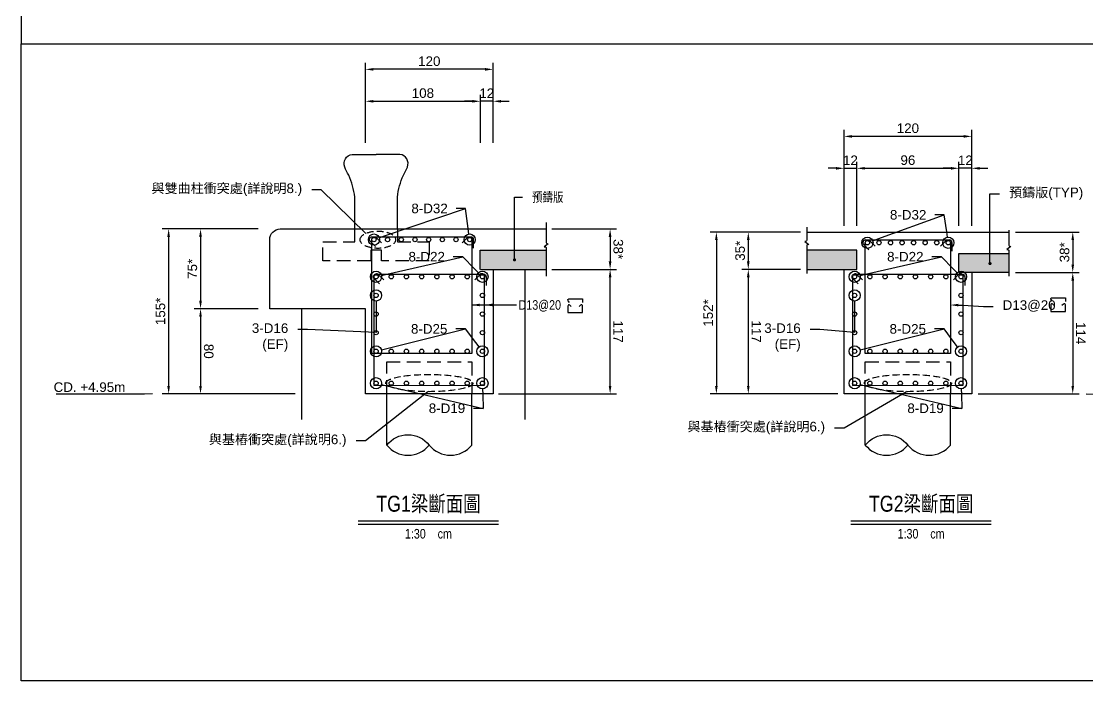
# Model space of a CAD drawing. Header units: millimetres. Extents: x 4668 to 40173, y -3560 to 14620.
# Drawn here: x 15978 to 16980, y -3560 to -2940 of the extents above; entities that cross this region are included whole.
import ezdxf
from ezdxf import colors
from ezdxf.entities.mleader import LeaderData, LeaderLine
from ezdxf.enums import TextEntityAlignment as Align
from ezdxf.math import Vec2, Vec3

# ---------------------------------------------------------------- set-up
doc = ezdxf.new("R2010")
doc.units = ezdxf.units.MM
doc.linetypes.add('DASHED', pattern=[19.05, 12.7, -6.35])
doc.layers.get('0').transparency = 0.5
doc.layers.add('HB_0', color=7, linetype='Continuous', transparency=0.5)
doc.layers.add('HB_HATCH', color=253, linetype='Continuous', transparency=0.5)
for name, color, linetype in [('HB_DIM', 1, 'Continuous'), ('HB_TXT_CTEXT', 2, 'Continuous'), ('鋼筋', 3, 'Continuous')]:
    doc.layers.add(name, color=color, linetype=linetype)
doc.styles.get("Standard").update_dxf_attribs({"font": 'arial.ttf'})
doc.dimstyles.new('30', dxfattribs={"dimscale": 3, "dimtxt": 3, "dimasz": 2.5, "dimexe": 2, "dimexo": 2, "dimgap": 1, "dimtad": 1, "dimdsep": 46, "dimtxsty": 'Standard', "dimcen": 0, "dimclrd": 1, "dimclre": 1, "dimclrt": 2, "dimadec": 0, "dimazin": 0, "dimtfac": 1, "dimtix": 1, "dimtmove": 2, "dimatfit": 3, "dimfxl": 1, "dimtolj": 1, "dimtzin": 0, "dimarcsym": 0})

# ---------------------------------------------------------------- blocks, each defined once
blk = doc.blocks.new('_None')
blk = doc.blocks.new('*D434')
at = {"layer": 'Defpoints', "color": 0}
for p in [(16409.2, -3015.5), (16409.2, -3060.5), (16421.2, -3060.5)]:
    blk.add_point(p, dxfattribs=at)
at = {"layer": 'HB_DIM', "color": 1, "linetype": 'Continuous', "lineweight": -2}
for p, q in [((16401.7, -3015.5), (16394.2, -3015.5)), ((16409.2, -3054.5), (16409.2, -3009.5)), ((16421.2, -3015.5), (16409.2, -3015.5)), ((16421.2, -3054.5), (16421.2, -3009.5)), ((16428.7, -3015.5), (16436.2, -3015.5))]:
    blk.add_line(p, q, dxfattribs=at)
at = {"layer": 'HB_DIM', "color": 1}
for points in [[(16401.7, -3016.8), (16401.7, -3014.3), (16409.2, -3015.5)], [(16428.7, -3014.3), (16428.7, -3016.8), (16421.2, -3015.5)]]:
    blk.add_solid(points, dxfattribs=at)
at = {"layer": 'HB_DIM', "color": 2, "insert": (16415.2, -3008), "char_height": 9, "attachment_point": 5}
blk.add_mtext('\\A1;12', dxfattribs=at)
blk = doc.blocks.new('*D435')
at = {"layer": 'Defpoints', "color": 0}
for p in [(16526.5, -3173.5), (16531.2, -3173.5), (16420.4, -3290.5)]:
    blk.add_point(p, dxfattribs=at)
at = {"layer": 'HB_DIM', "color": 1, "linetype": 'Continuous', "lineweight": -2}
for p, q in [((16532.5, -3173.5), (16537.2, -3173.5)), ((16531.2, -3283), (16531.2, -3181)), ((16426.4, -3290.5), (16537.2, -3290.5))]:
    blk.add_line(p, q, dxfattribs=at)
at = {"layer": 'HB_DIM', "color": 1}
for points in [[(16532.4, -3181), (16529.9, -3181), (16531.2, -3173.5)], [(16529.9, -3283), (16532.4, -3283), (16531.2, -3290.5)]]:
    blk.add_solid(points, dxfattribs=at)
at = {"layer": 'HB_DIM', "color": 2, "insert": (16538.7, -3232), "char_height": 9, "attachment_point": 5, "rotation": 270}
blk.add_mtext('\\A1;117', dxfattribs=at)
blk = doc.blocks.new('*D436')
at = {"layer": 'Defpoints', "color": 0}
for p in [(16206.2, -3135.5), (16116.2, -3290.5), (16241.2, -3290.5)]:
    blk.add_point(p, dxfattribs=at)
at = {"layer": 'HB_DIM', "color": 1, "linetype": 'Continuous', "lineweight": -2}
for p, q in [((16200.2, -3135.5), (16110.2, -3135.5)), ((16116.2, -3143), (16116.2, -3283)), ((16235.2, -3290.5), (16110.2, -3290.5))]:
    blk.add_line(p, q, dxfattribs=at)
at = {"layer": 'HB_DIM', "color": 1}
for points in [[(16117.4, -3143), (16114.9, -3143), (16116.2, -3135.5)], [(16114.9, -3283), (16117.4, -3283), (16116.2, -3290.5)]]:
    blk.add_solid(points, dxfattribs=at)
at = {"layer": 'HB_DIM', "color": 2, "insert": (16108.5, -3213), "char_height": 9, "attachment_point": 5, "rotation": 90}
blk.add_mtext('\\A1;155*', dxfattribs=at)
blk = doc.blocks.new('*D437')
at = {"layer": 'Defpoints', "color": 0}
for p in [(16206.2, -3210.5), (16146.2, -3290.5), (16241.2, -3290.5)]:
    blk.add_point(p, dxfattribs=at)
at = {"layer": 'HB_DIM', "color": 1, "linetype": 'Continuous', "lineweight": -2}
for p, q in [((16200.2, -3210.5), (16140.2, -3210.5)), ((16146.2, -3218), (16146.2, -3283)), ((16235.2, -3290.5), (16140.2, -3290.5))]:
    blk.add_line(p, q, dxfattribs=at)
at = {"layer": 'HB_DIM', "color": 1}
for points in [[(16147.4, -3218), (16144.9, -3218), (16146.2, -3210.5)], [(16144.9, -3283), (16147.4, -3283), (16146.2, -3290.5)]]:
    blk.add_solid(points, dxfattribs=at)
at = {"layer": 'HB_DIM', "color": 2, "insert": (16153.8, -3250.5), "char_height": 9, "attachment_point": 5, "rotation": 270}
blk.add_mtext('\\A1;80', dxfattribs=at)
blk = doc.blocks.new('*D438')
at = {"layer": 'Defpoints', "color": 0}
for p in [(16206.2, -3135.5), (16146.2, -3210.5), (16206.2, -3210.5)]:
    blk.add_point(p, dxfattribs=at)
at = {"layer": 'HB_DIM', "color": 1, "linetype": 'Continuous', "lineweight": -2}
for p, q in [((16200.2, -3135.5), (16140.2, -3135.5)), ((16146.2, -3143), (16146.2, -3203)), ((16200.2, -3210.5), (16140.2, -3210.5))]:
    blk.add_line(p, q, dxfattribs=at)
at = {"layer": 'HB_DIM', "color": 1}
for points in [[(16147.4, -3143), (16144.9, -3143), (16146.2, -3135.5)], [(16144.9, -3203), (16147.4, -3203), (16146.2, -3210.5)]]:
    blk.add_solid(points, dxfattribs=at)
at = {"layer": 'HB_DIM', "color": 2, "insert": (16138.5, -3173), "char_height": 9, "attachment_point": 5, "rotation": 90}
blk.add_mtext('\\A1;75*', dxfattribs=at)
blk = doc.blocks.new('_DotBlank')
at = {"color": 0, "linetype": 'ByBlock', "lineweight": -2}
blk.add_line((-0.5, 0), (-1, 0), dxfattribs=at)
blk.add_circle((0, 0), 0.5, dxfattribs=at)
blk = doc.blocks.new('150T')
at = {"layer": 'HB_0', "color": 1, "linetype": 'Continuous'}
for points in [[(-20, -70), (-20, -40, 0.07193), (-25.7, -19.5, -0.041495), (-29.5, -11.8, -0.488993), (-22.5, 0), (0, 0)], [(20, -70), (20, -40, -0.07193), (25.7, -19.5, 0.041495), (29.5, -11.8, 0.488993), (22.5, 0), (0, 0)]]:
    blk.add_lwpolyline(points, format="xyb", dxfattribs=at)
at = {"layer": 'HB_0', "color": 252, "linetype": 'DASHED'}
blk.add_lwpolyline([(20, -70), (20, -82), (50, -82), (50, -100), (5, -100), (5, -90), (-5, -90), (-5, -100), (-50, -100), (-50, -82), (-20, -82), (-20, -70)], dxfattribs=at)
blk = doc.blocks.new('80cm直樁斷面用')
at = {"layer": 'HB_0', "linetype": 'Continuous'}
for p, q in [((-40, -78.1), (-40, -30)), ((40, -78.1), (40, -30))]:
    blk.add_line(p, q, dxfattribs=at)
at = {"layer": 'HB_0', "color": 252, "linetype": 'DASHED'}
blk.add_lwpolyline([(-40, -30), (-40, 0), (40, 0), (40, -30)], dxfattribs=at)
at = {"layer": 'HB_0', "linetype": 'Continuous'}
for points in [[(-40, -78.1, -0.48), (0, -78.1, 0.48), (40, -78.1, 0.48)], [(-40, -78.1, 0.48), (0, -78.1, 0.48)]]:
    blk.add_lwpolyline(points, format="xyb", dxfattribs=at)
blk = doc.blocks.new('*D439')
at = {"layer": 'Defpoints', "color": 0}
for p in [(16301.2, -2985.5), (16301.2, -3060.5), (16421.2, -3060.5)]:
    blk.add_point(p, dxfattribs=at)
at = {"layer": 'HB_DIM', "color": 1, "linetype": 'Continuous', "lineweight": -2}
for p, q in [((16301.2, -3054.5), (16301.2, -2979.5)), ((16413.7, -2985.5), (16308.7, -2985.5)), ((16421.2, -3054.5), (16421.2, -2979.5))]:
    blk.add_line(p, q, dxfattribs=at)
at = {"layer": 'HB_DIM', "color": 1}
for points in [[(16308.7, -2984.3), (16308.7, -2986.8), (16301.2, -2985.5)], [(16413.7, -2986.8), (16413.7, -2984.3), (16421.2, -2985.5)]]:
    blk.add_solid(points, dxfattribs=at)
at = {"layer": 'HB_DIM', "color": 2, "insert": (16361.2, -2977.9), "char_height": 9, "attachment_point": 5}
blk.add_mtext('\\A1;120', dxfattribs=at)
blk = doc.blocks.new('*D440')
at = {"layer": 'Defpoints', "color": 0}
for p in [(16409.2, -3015.5), (16301.2, -3060.5), (16409.2, -3060.5)]:
    blk.add_point(p, dxfattribs=at)
at = {"layer": 'HB_DIM', "color": 1, "linetype": 'Continuous', "lineweight": -2}
for p, q in [((16301.2, -3054.5), (16301.2, -3009.5)), ((16308.7, -3015.5), (16401.7, -3015.5)), ((16409.2, -3054.5), (16409.2, -3009.5))]:
    blk.add_line(p, q, dxfattribs=at)
at = {"layer": 'HB_DIM', "color": 1}
for points in [[(16308.7, -3014.3), (16308.7, -3016.8), (16301.2, -3015.5)], [(16401.7, -3016.8), (16401.7, -3014.3), (16409.2, -3015.5)]]:
    blk.add_solid(points, dxfattribs=at)
at = {"layer": 'HB_DIM', "color": 2, "insert": (16355.2, -3007.9), "char_height": 9, "attachment_point": 5}
blk.add_mtext('\\A1;108', dxfattribs=at)
blk = doc.blocks.new('*D441')
at = {"layer": 'Defpoints', "color": 0}
for p in [(16701.1, -3138.5), (16631.1, -3290.5), (16751.1, -3290.5)]:
    blk.add_point(p, dxfattribs=at)
at = {"layer": 'HB_DIM', "color": 1, "linetype": 'Continuous', "lineweight": -2}
for p, q in [((16695.1, -3138.5), (16625.1, -3138.5)), ((16631.1, -3146), (16631.1, -3283)), ((16745.1, -3290.5), (16625.1, -3290.5))]:
    blk.add_line(p, q, dxfattribs=at)
at = {"layer": 'HB_DIM', "color": 1}
for points in [[(16632.3, -3146), (16629.8, -3146), (16631.1, -3138.5)], [(16629.8, -3283), (16632.3, -3283), (16631.1, -3290.5)]]:
    blk.add_solid(points, dxfattribs=at)
at = {"layer": 'HB_DIM', "color": 2, "insert": (16623.4, -3214.5), "char_height": 9, "attachment_point": 5, "rotation": 90}
blk.add_mtext('\\A1;152*', dxfattribs=at)
blk = doc.blocks.new('*D442')
at = {"layer": 'Defpoints', "color": 0}
for p in [(16716.1, -3138.5), (16661.1, -3173.5), (16716.1, -3173.5)]:
    blk.add_point(p, dxfattribs=at)
at = {"layer": 'HB_DIM', "color": 1, "linetype": 'Continuous', "lineweight": -2}
for p, q in [((16710.1, -3138.5), (16655.1, -3138.5)), ((16661.1, -3146), (16661.1, -3166)), ((16710.1, -3173.5), (16655.1, -3173.5))]:
    blk.add_line(p, q, dxfattribs=at)
at = {"layer": 'HB_DIM', "color": 1}
for points in [[(16662.3, -3146), (16659.8, -3146), (16661.1, -3138.5)], [(16659.8, -3166), (16662.3, -3166), (16661.1, -3173.5)]]:
    blk.add_solid(points, dxfattribs=at)
at = {"layer": 'HB_DIM', "color": 2, "insert": (16653.4, -3156), "char_height": 9, "attachment_point": 5, "rotation": 90}
blk.add_mtext('\\A1;35*', dxfattribs=at)
blk = doc.blocks.new('*D443')
at = {"layer": 'Defpoints', "color": 0}
for p in [(16716.1, -3173.5), (16661.1, -3290.5), (16751.1, -3290.5)]:
    blk.add_point(p, dxfattribs=at)
at = {"layer": 'HB_DIM', "color": 1, "linetype": 'Continuous', "lineweight": -2}
for p, q in [((16710.1, -3173.5), (16655.1, -3173.5)), ((16661.1, -3181), (16661.1, -3283)), ((16745.1, -3290.5), (16655.1, -3290.5))]:
    blk.add_line(p, q, dxfattribs=at)
at = {"layer": 'HB_DIM', "color": 1}
for points in [[(16662.3, -3181), (16659.8, -3181), (16661.1, -3173.5)], [(16659.8, -3283), (16662.3, -3283), (16661.1, -3290.5)]]:
    blk.add_solid(points, dxfattribs=at)
at = {"layer": 'HB_DIM', "color": 2, "insert": (16668.6, -3232), "char_height": 9, "attachment_point": 5, "rotation": 270}
blk.add_mtext('\\A1;117', dxfattribs=at)
blk = doc.blocks.new('*D444')
at = {"layer": 'Defpoints', "color": 0}
for p in [(16470.4, -3135.5), (16470.4, -3173.5), (16531.2, -3173.5)]:
    blk.add_point(p, dxfattribs=at)
at = {"layer": 'HB_DIM', "color": 1, "linetype": 'Continuous', "lineweight": -2}
for p, q in [((16476.4, -3135.5), (16537.2, -3135.5)), ((16531.2, -3143), (16531.2, -3166)), ((16476.4, -3173.5), (16537.2, -3173.5))]:
    blk.add_line(p, q, dxfattribs=at)
at = {"layer": 'HB_DIM', "color": 1}
for points in [[(16532.4, -3143), (16529.9, -3143), (16531.2, -3135.5)], [(16529.9, -3166), (16532.4, -3166), (16531.2, -3173.5)]]:
    blk.add_solid(points, dxfattribs=at)
at = {"layer": 'HB_DIM', "color": 2, "insert": (16538.8, -3154.5), "char_height": 9, "attachment_point": 5, "rotation": 270}
blk.add_mtext('\\A1;38*', dxfattribs=at)
blk = doc.blocks.new('_Dot')
at = {"color": 0, "linetype": 'ByBlock', "lineweight": -2}
blk.add_line((-0.5, 0), (-1, 0), dxfattribs=at)
at = {"color": 0, "linetype": 'ByBlock', "const_width": 0.5}
blk.add_lwpolyline([(-0.25, 0, 1), (0.25, 0, 1)], format="xyb", close=True, dxfattribs=at)
blk = doc.blocks.new('*D445')
at = {"layer": 'Defpoints', "color": 0}
for p in [(16906.1, -3138.5), (16906.1, -3176.5), (16966.1, -3176.5)]:
    blk.add_point(p, dxfattribs=at)
at = {"layer": 'HB_DIM', "color": 1, "linetype": 'Continuous', "lineweight": -2}
for p, q in [((16912.1, -3138.5), (16972.1, -3138.5)), ((16966.1, -3146), (16966.1, -3169)), ((16912.1, -3176.5), (16972.1, -3176.5))]:
    blk.add_line(p, q, dxfattribs=at)
at = {"layer": 'HB_DIM', "color": 1}
for points in [[(16967.3, -3146), (16964.8, -3146), (16966.1, -3138.5)], [(16964.8, -3169), (16967.3, -3169), (16966.1, -3176.5)]]:
    blk.add_solid(points, dxfattribs=at)
at = {"layer": 'HB_DIM', "color": 2, "insert": (16958.4, -3157.5), "char_height": 9, "attachment_point": 5, "rotation": 90}
blk.add_mtext('\\A1;38*', dxfattribs=at)
blk = doc.blocks.new('*D446')
at = {"layer": 'Defpoints', "color": 0}
for p in [(16906.1, -3176.5), (16871.1, -3290.5), (16966.1, -3290.5)]:
    blk.add_point(p, dxfattribs=at)
at = {"layer": 'HB_DIM', "color": 1, "linetype": 'Continuous', "lineweight": -2}
for p, q in [((16912.1, -3176.5), (16972.1, -3176.5)), ((16966.1, -3184), (16966.1, -3283)), ((16877.1, -3290.5), (16972.1, -3290.5))]:
    blk.add_line(p, q, dxfattribs=at)
at = {"layer": 'HB_DIM', "color": 1}
for points in [[(16967.3, -3184), (16964.8, -3184), (16966.1, -3176.5)], [(16964.8, -3283), (16967.3, -3283), (16966.1, -3290.5)]]:
    blk.add_solid(points, dxfattribs=at)
at = {"layer": 'HB_DIM', "color": 2, "insert": (16973.6, -3233.5), "char_height": 9, "attachment_point": 5, "rotation": 270}
blk.add_mtext('\\A1;114', dxfattribs=at)
blk = doc.blocks.new('*D447')
at = {"layer": 'Defpoints', "color": 0}
for p in [(16763.1, -3078.5), (16751.1, -3138.5), (16763.1, -3138.5)]:
    blk.add_point(p, dxfattribs=at)
at = {"layer": 'HB_DIM', "color": 1, "linetype": 'Continuous', "lineweight": -2}
for p, q in [((16751.1, -3132.5), (16751.1, -3072.5)), ((16763.1, -3132.5), (16763.1, -3072.5)), ((16743.6, -3078.5), (16736.1, -3078.5)), ((16751.1, -3078.5), (16763.1, -3078.5)), ((16770.6, -3078.5), (16778.1, -3078.5))]:
    blk.add_line(p, q, dxfattribs=at)
at = {"layer": 'HB_DIM', "color": 1}
for points in [[(16743.6, -3079.8), (16743.6, -3077.3), (16751.1, -3078.5)], [(16770.6, -3077.3), (16770.6, -3079.8), (16763.1, -3078.5)]]:
    blk.add_solid(points, dxfattribs=at)
at = {"layer": 'HB_DIM', "color": 2, "insert": (16757.1, -3071), "char_height": 9, "attachment_point": 5}
blk.add_mtext('\\A1;12', dxfattribs=at)
blk = doc.blocks.new('*D448')
at = {"layer": 'Defpoints', "color": 0}
for p in [(16751.1, -3048.5), (16751.1, -3138.5), (16871.1, -3138.5)]:
    blk.add_point(p, dxfattribs=at)
at = {"layer": 'HB_DIM', "color": 1, "linetype": 'Continuous', "lineweight": -2}
for p, q in [((16751.1, -3132.5), (16751.1, -3042.5)), ((16871.1, -3132.5), (16871.1, -3042.5)), ((16863.6, -3048.5), (16758.6, -3048.5))]:
    blk.add_line(p, q, dxfattribs=at)
at = {"layer": 'HB_DIM', "color": 1}
for points in [[(16758.6, -3047.3), (16758.6, -3049.8), (16751.1, -3048.5)], [(16863.6, -3049.8), (16863.6, -3047.3), (16871.1, -3048.5)]]:
    blk.add_solid(points, dxfattribs=at)
at = {"layer": 'HB_DIM', "color": 2, "insert": (16811.1, -3040.9), "char_height": 9, "attachment_point": 5}
blk.add_mtext('\\A1;120', dxfattribs=at)
blk = doc.blocks.new('*D449')
at = {"layer": 'Defpoints', "color": 0}
for p in [(16859.1, -3078.5), (16859.1, -3138.5), (16871.1, -3138.5)]:
    blk.add_point(p, dxfattribs=at)
at = {"layer": 'HB_DIM', "color": 1, "linetype": 'Continuous', "lineweight": -2}
for p, q in [((16859.1, -3132.5), (16859.1, -3072.5)), ((16871.1, -3132.5), (16871.1, -3072.5)), ((16851.6, -3078.5), (16844.1, -3078.5)), ((16871.1, -3078.5), (16859.1, -3078.5)), ((16878.6, -3078.5), (16886.1, -3078.5))]:
    blk.add_line(p, q, dxfattribs=at)
at = {"layer": 'HB_DIM', "color": 1}
for points in [[(16851.6, -3079.8), (16851.6, -3077.3), (16859.1, -3078.5)], [(16878.6, -3077.3), (16878.6, -3079.8), (16871.1, -3078.5)]]:
    blk.add_solid(points, dxfattribs=at)
at = {"layer": 'HB_DIM', "color": 2, "insert": (16865.1, -3071), "char_height": 9, "attachment_point": 5}
blk.add_mtext('\\A1;12', dxfattribs=at)
blk = doc.blocks.new('*D450')
at = {"layer": 'Defpoints', "color": 0}
for p in [(16859.1, -3078.5), (16763.1, -3138.5), (16859.1, -3138.5)]:
    blk.add_point(p, dxfattribs=at)
at = {"layer": 'HB_DIM', "color": 1, "linetype": 'Continuous', "lineweight": -2}
for p, q in [((16763.1, -3132.5), (16763.1, -3072.5)), ((16859.1, -3132.5), (16859.1, -3072.5)), ((16770.6, -3078.5), (16851.6, -3078.5))]:
    blk.add_line(p, q, dxfattribs=at)
at = {"layer": 'HB_DIM', "color": 1}
for points in [[(16770.6, -3077.3), (16770.6, -3079.8), (16763.1, -3078.5)], [(16851.6, -3079.8), (16851.6, -3077.3), (16859.1, -3078.5)]]:
    blk.add_solid(points, dxfattribs=at)
at = {"layer": 'HB_DIM', "color": 2, "insert": (16811.1, -3070.9), "char_height": 9, "attachment_point": 5}
blk.add_mtext('\\A1;96', dxfattribs=at)

msp = doc.modelspace()

# ---------------------------------------------------------------- hatches: boundary and pattern name
at = {"layer": 'HB_HATCH'}
for points in [[(16471.17, -3155.513), (16441.342, -3155.513), (16441.342, -3163.809, -0.41421356), (16442.095, -3164.562, -1), (16440.59, -3164.562, -0.41421356), (16441.342, -3163.809), (16441.342, -3155.513), (16409.17, -3155.513), (16409.17, -3173.513), (16471.17, -3173.513)], [(16763.053, -3155.513), (16716.053, -3155.513), (16716.053, -3173.513), (16763.053, -3173.513)], [(16859.053, -3158.513), (16906.053, -3158.513), (16906.053, -3176.513), (16859.053, -3176.513)]]:
    msp.add_hatch(color=256, dxfattribs=at).paths.add_polyline_path(points)

# ---------------------------------------------------------------- linework, layer by layer
at = {"layer": 'Defpoints', "color": 1, "linetype": 'Continuous'}
for points in [[(20711.712, -2961.61), (20711.712, -1902.61), (15977.712, -1902.61), (15977.712, -2961.61)], [(15977.712, -2961.61), (20711.712, -2961.61)], [(15977.712, -2961.61), (18344.712, -2961.61), (18344.712, -3293.11), (17746.212, -3293.11), (17746.212, -3560.11), (15977.712, -3560.11), (15977.712, -2961.61)]]:
    msp.add_lwpolyline(points, dxfattribs=at)
at = {"layer": 'HB_0', "linetype": 'Continuous'}
for p, q in [((16716.053, -3138.513), (16859.053, -3138.513)), ((16851.053, -3138.513), (16906.053, -3138.513)), ((16409.342, -3173.513), (16471.17, -3173.513)), ((16751.053, -3290.513), (16751.053, -3173.513)), ((16871.053, -3176.513), (16871.053, -3290.513)), ((16871.053, -3290.513), (16751.053, -3290.513))]:
    msp.add_line(p, q, dxfattribs=at)
at = {"layer": 'HB_0'}
for p, q in [((16451.17, -3173.513), (16451.17, -3314.638)), ((16241.17, -3210.513), (16241.17, -3314.638))]:
    msp.add_line(p, q, dxfattribs=at)
msp.add_lwpolyline([(16421.17, -3173.513), (16421.17, -3290.513), (16301.17, -3290.513), (16301.17, -3210.513), (16211.17, -3210.513), (16211.17, -3145.513, -0.41421356), (16221.17, -3135.513), (16471.17, -3135.513)], format="xyb", dxfattribs=at)
for points in [[(16409.17, -3173.513), (16409.17, -3155.513), (16471.17, -3155.513)], [(16906.053, -3176.513), (16859.053, -3176.513), (16859.053, -3158.513), (16906.053, -3158.513)]]:
    msp.add_lwpolyline(points, dxfattribs=at)
at = {"layer": 'HB_0', "linetype": 'Continuous'}
msp.add_lwpolyline([(16716.053, -3173.513), (16763.053, -3173.513), (16763.053, -3155.513), (16716.053, -3155.513)], dxfattribs=at)
at = {"layer": 'HB_DIM', "linetype": 'Continuous'}
for points in [[(16471.17, -3129.551), (16471.17, -3148.16, 0.52947275), (16473.024, -3149.42), (16469.317, -3152.3, -0.53281519), (16471.17, -3153.56), (16471.17, -3179.771)], [(16716.053, -3133.801), (16716.053, -3145.938, -0.52947275), (16714.2, -3147.197), (16717.907, -3150.078, 0.53281519), (16716.053, -3151.338), (16716.053, -3177.262)], [(16906.053, -3136.764), (16906.053, -3150.841, 0.52947275), (16907.907, -3152.1), (16904.2, -3154.981, -0.53281519), (16906.053, -3156.241), (16906.053, -3179.771)]]:
    msp.add_lwpolyline(points, format="xyb", dxfattribs=at)
at = {"layer": 'HB_DIM', "const_width": 1.495}
msp.add_lwpolyline([(16440.59, -3164.562, 1), (16442.095, -3164.562, 1)], format="xyb", close=True, dxfattribs=at)
at = {"layer": 'HB_DIM', "linetype": 'DASHED', "ltscale": 0.5}
for centre, major_axis, ratio in [((16312.887, -3145.653), (-16.71, 0), 0.48569864), ((16361.287, -3280.355), (-40.988, 0), 0.19800789), ((16811.17, -3280.355), (-40.988, 0), 0.19800789)]:
    msp.add_ellipse(centre, major_axis=major_axis, ratio=ratio, dxfattribs=at)
at = {"layer": 'HB_TXT_CTEXT', "color": 3, "linetype": 'Continuous'}
for p, q in [((16294.203, -3410.015), (16426.366, -3410.015)), ((16757.308, -3410.015), (16889.47, -3410.015))]:
    msp.add_line(p, q, dxfattribs=at)
at = {"layer": 'HB_TXT_CTEXT', "color": 1, "linetype": 'Continuous'}
for p, q in [((16294.203, -3413.015), (16426.366, -3413.015)), ((16757.308, -3413.015), (16889.47, -3413.015))]:
    msp.add_line(p, q, dxfattribs=at)
at = {"layer": 'HB_TXT_CTEXT', "color": 1}
msp.add_lwpolyline([(16441.342, -3163.809), (16441.342, -3105.562), (16448.842, -3105.562)], dxfattribs=at)
at = {"layer": 'HB_TXT_CTEXT', "linetype": 'Continuous'}
for points in [[(16493.038, -3204.542), (16491.706, -3203.048, -0.64760203), (16492.512, -3201.249), (16505.246, -3201.249), (16505.246, -3204.756)], [(16494.725, -3208.496), (16493.231, -3207.164, 0.64760203), (16491.432, -3207.971), (16491.432, -3214.163), (16505.246, -3214.163), (16505.246, -3207.971, 0.64760203), (16503.447, -3207.164), (16501.953, -3208.496)], [(16947.006, -3203.452), (16945.674, -3201.957, -0.64760203), (16946.48, -3200.158), (16959.214, -3200.158), (16959.214, -3203.665)], [(16948.693, -3207.406), (16947.199, -3206.074, 0.64760203), (16945.4, -3206.88), (16945.4, -3213.072), (16959.214, -3213.072), (16959.214, -3206.88, 0.64760203), (16957.415, -3206.074), (16955.921, -3207.406)]]:
    msp.add_lwpolyline(points, format="xyb", dxfattribs=at)
at = {"layer": '鋼筋', "linetype": 'Continuous'}
for p, q in [((16771.338, -3145.869), (16849.988, -3145.869)), ((16774.52, -3155.087), (16769.57, -3150.137)), ((16852.488, -3148.369), (16852.488, -3156.501)), ((16318.401, -3183.47), (16313.451, -3178.52)), ((16403.953, -3183.241), (16408.903, -3178.292))]:
    msp.add_line(p, q, dxfattribs=at)
for points in [[(16310.637, -3152.087), (16305.687, -3147.137, -0.66817864), (16307.455, -3142.869), (16400.104, -3142.869, -0.41421356), (16402.604, -3145.369), (16402.604, -3153.501)], [(16391.953, -3148.695), (16396.903, -3143.745, -0.66817864), (16401.17, -3145.513), (16401.17, -3252.513), (16307.17, -3252.513), (16307.17, -3145.513, -0.66817864), (16311.438, -3143.745), (16316.388, -3148.695)], [(16841.836, -3151.695), (16846.786, -3146.745, -0.66817864), (16851.053, -3148.513), (16851.053, -3252.513), (16771.053, -3252.513), (16771.053, -3148.513, -0.66817864), (16775.321, -3146.745), (16780.271, -3151.695)], [(16314.352, -3187.193), (16309.403, -3182.243, -0.66817864), (16311.17, -3177.975), (16412.17, -3177.975, -0.41421356), (16414.67, -3180.475), (16414.67, -3188.607)], [(16764.235, -3187.193), (16759.286, -3182.243, -0.66817864), (16761.053, -3177.975), (16862.053, -3177.975, -0.41421356), (16864.553, -3180.475), (16864.553, -3188.607)], [(16768.284, -3183.47), (16763.327, -3178.513, 0.66817864), (16759.059, -3180.28), (16759.059, -3282.538), (16863.043, -3282.488), (16863.043, -3180.282, 0.70089004), (16858.786, -3178.292), (16853.836, -3183.241)]]:
    msp.add_lwpolyline(points, format="xyb", dxfattribs=at)
msp.add_lwpolyline([(16309.176, -3180.21), (16309.176, -3282.538), (16413.16, -3282.488), (16413.16, -3180.16)], dxfattribs=at)
for centre in [(16309.17, -3145.513), (16322.027, -3145.513), (16334.885, -3145.513), (16347.742, -3145.513), (16360.599, -3145.513), (16373.456, -3145.513), (16386.313, -3145.513), (16399.17, -3145.513), (16773.053, -3148.513), (16783.91, -3148.513), (16794.768, -3148.513), (16805.625, -3148.513), (16816.482, -3148.513), (16827.339, -3148.513), (16838.196, -3148.513), (16849.053, -3148.513), (16311.17, -3180.513), (16325.456, -3180.513), (16339.742, -3180.513), (16354.027, -3180.513), (16368.313, -3180.513), (16382.599, -3180.513), (16396.885, -3180.513), (16411.17, -3180.513), (16761.053, -3180.513), (16775.339, -3180.513), (16789.625, -3180.513), (16803.91, -3180.513), (16818.196, -3180.513), (16832.482, -3180.513), (16846.768, -3180.513), (16861.053, -3180.513), (16311.17, -3198.013), (16411.17, -3198.013), (16761.053, -3198.013), (16861.053, -3198.013), (16311.17, -3215.513), (16411.17, -3215.513), (16761.053, -3215.513), (16861.053, -3215.513), (16311.17, -3233.013), (16411.17, -3233.013), (16761.053, -3233.013), (16861.053, -3233.013), (16311.17, -3250.513), (16325.456, -3250.513), (16339.742, -3250.513), (16354.027, -3250.513), (16368.313, -3250.513), (16382.599, -3250.513), (16396.885, -3250.513), (16411.17, -3250.513), (16761.053, -3250.513), (16775.339, -3250.513), (16789.625, -3250.513), (16803.91, -3250.513), (16818.196, -3250.513), (16832.482, -3250.513), (16846.768, -3250.513), (16861.053, -3250.513), (16311.17, -3280.513), (16325.456, -3280.513), (16339.742, -3280.513), (16354.027, -3280.513), (16368.313, -3280.513), (16382.599, -3280.513), (16396.885, -3280.513), (16411.17, -3280.513), (16761.053, -3280.513), (16775.339, -3280.513), (16789.625, -3280.513), (16803.91, -3280.513), (16818.196, -3280.513), (16832.482, -3280.513), (16846.768, -3280.513), (16861.053, -3280.513)]:
    msp.add_circle(centre, 2, dxfattribs=at)
for centre, start, end in [((16771.338, -3148.369), 90, 225), ((16849.988, -3148.369), 360, 90), ((16311.683, -3180.288), 45, 180), ((16410.67, -3180.059), 0, 135)]:
    msp.add_arc(centre, 2.5, start, end, dxfattribs=at)

# ---------------------------------------------------------------- block references
at = {"layer": 'HB_0', "linetype": 'Continuous'}
for p in [(16361.17, -3260.513), (16811.053, -3260.513)]:
    msp.add_blockref('80cm直樁斷面用', p, dxfattribs=at)
at = {"layer": 'HB_DIM', "color": 252, "linetype": 'Continuous'}
msp.add_blockref('150T', (16311.17, -3065.513), dxfattribs=at)

# ---------------------------------------------------------------- texts
at = {"layer": 'HB_TXT_CTEXT', "width": 0.8}
msp.add_text('預鑄版', height=9, rotation=360, dxfattribs=at).set_placement((16457.842, -3105.562), align=Align.MIDDLE_LEFT)
at = {"layer": 'HB_TXT_CTEXT', "color": 2, "linetype": 'Continuous', "width": 0.8}
msp.add_text('D13@20', height=9, rotation=360, dxfattribs=at).set_placement((16445.17, -3206.979), align=Align.MIDDLE_LEFT)
at = {"layer": 'HB_TXT_CTEXT', "color": 3, "linetype": 'Continuous', "width": 0.8}
for s, p in [('TG1梁斷面圖', (16360.375, -3393.515)), ('TG2梁斷面圖', (16823.48, -3393.515))]:
    msp.add_text(s, height=15, rotation=360, dxfattribs=at).set_placement(p, align=Align.MIDDLE)
at = {"layer": 'HB_TXT_CTEXT', "linetype": 'Continuous', "width": 0.8}
for p in [(16360.375, -3422.015), (16823.48, -3422.015)]:
    msp.add_text('1:30    cm', height=9, rotation=360, dxfattribs=at).set_placement(p, align=Align.MIDDLE)

# ---------------------------------------------------------------- dimensions: what is measured, and where the dimension line sits
at = {"layer": 'HB_DIM', "linetype": 'Continuous'}
for base, p1, p2, angle, picture, middle in [((16301.17, -2985.513), (16421.17, -3060.513), (16301.17, -3060.513), 180, '*D439', (16361.17, -2977.919)), ((16409.17, -3015.513), (16301.17, -3060.513), (16409.17, -3060.513), 0, '*D440', (16355.17, -3007.919)), ((16409.17, -3015.513), (16421.17, -3060.513), (16409.17, -3060.513), 0, '*D434', (16415.17, -3007.995)), ((16751.053, -3048.513), (16871.053, -3138.513), (16751.053, -3138.513), 180, '*D448', (16811.053, -3040.919)), ((16763.053, -3078.513), (16751.053, -3138.513), (16763.053, -3138.513), 180, '*D447', (16757.053, -3070.995)), ((16531.17, -3173.513), (16420.375, -3290.513), (16526.548, -3173.513), 90, '*D435', (16538.688, -3232.013)), ((16661.053, -3290.513), (16716.053, -3173.513), (16751.053, -3290.513), 90, '*D443', (16668.571, -3232.013)), ((16966.053, -3290.513), (16906.053, -3176.513), (16871.053, -3290.513), 90, '*D446', (16973.571, -3233.513)), ((16146.17, -3290.513), (16206.17, -3210.513), (16241.17, -3290.513), 90, '*D437', (16153.765, -3250.513))]:
    dim = msp.add_linear_dim(base=base, p1=p1, p2=p2, angle=angle, dimstyle='30', dxfattribs=at)
    dim.commit()
    dim.dimension.update_dxf_attribs({"geometry": picture, "text_midpoint": middle})
for p1, picture, middle in [((16763.053, -3138.513), '*D450', (16811.053, -3070.919)), ((16871.053, -3138.513), '*D449', (16865.053, -3070.995))]:
    dim = msp.add_linear_dim(base=(16859.053, -3078.513), p1=p1, p2=(16859.053, -3138.513), dimstyle='30', dxfattribs=at)
    dim.commit()
    dim.dimension.update_dxf_attribs({"geometry": picture, "text_midpoint": middle})
for base, p1, p2, picture, middle in [((16116.17, -3290.513), (16206.17, -3135.513), (16241.17, -3290.513), '*D436', (16108.522, -3213.013)), ((16146.17, -3210.513), (16206.17, -3135.513), (16206.17, -3210.513), '*D438', (16138.522, -3173.013)), ((16531.17, -3173.513), (16470.375, -3135.513), (16470.375, -3173.513), '*D444', (16538.819, -3154.513)), ((16631.053, -3290.513), (16701.053, -3138.513), (16751.053, -3290.513), '*D441', (16623.405, -3214.513)), ((16661.053, -3173.513), (16716.053, -3138.513), (16716.053, -3173.513), '*D442', (16653.405, -3156.013)), ((16966.053, -3176.513), (16906.053, -3138.513), (16906.053, -3176.513), '*D445', (16958.405, -3157.513))]:
    dim = msp.add_linear_dim(base=base, p1=p1, p2=p2, angle=90, text='<>*', dimstyle='30', dxfattribs=at)
    dim.commit()
    dim.dimension.update_dxf_attribs({"geometry": picture, "text_midpoint": middle})

# ---------------------------------------------------------------- leaders
for points in [[(16401.17, -3206.979), (16443.166, -3206.979)], [(16413.16, -3206.979), (16443.166, -3206.979)]]:
    msp.add_leader(points, dimstyle='30', override={"dimgap": 1, "dimtad": 0}, dxfattribs=at)
at = {"layer": 'HB_DIM', "linetype": 'DASHED', "ltscale": 0.5}
ml = msp.add_multileader_mtext('Standard', dxfattribs=at)
ml.set_content('與雙曲柱衝突處(詳說明8.)', color=2)
ml.set_leader_properties(color=1)
ml.set_arrow_properties(name='NONE')
ml.build(insert=Vec2(0, 0))
ml.multileader.update_dxf_attribs({"dogleg_length": 3, "arrow_head_size": 10.5, "scale": 3})
ctx = ml.context
ctx.base_point, ctx.scale, ctx.char_height, ctx.arrow_head_size, ctx.landing_gap_size, ctx.plane_origin = Vec3(16088.598, -3098.82), 3, 9, 10.5, 9, Vec3(16357.898, -3122.935)
ctx.text_align_type = 2
notes = []
notes.append((ctx, [(0, (1, 1, 0), (16259.663, -3098.643), (-1, 0), 9, [(0, [(16301.524, -3139.702)], 0, [])])]))
ctx.mtext.insert, ctx.mtext.rotation, ctx.mtext.alignment, ctx.mtext.flow_direction = Vec3(16241.663, -3092.82), 6.28318531, 3, 5
at = {"layer": 'HB_DIM'}
ml = msp.add_multileader_mtext('Standard', dxfattribs=at)
ml.set_content('預鑄版(TYP)', color=2)
ml.set_leader_properties(color=1)
ml.set_arrow_properties(name='DOT')
ml.build(insert=Vec2(0, 0))
ml.multileader.update_dxf_attribs({"dogleg_length": 3, "arrow_head_size": 3, "scale": 3})
ctx = ml.context
ctx.base_point, ctx.scale, ctx.char_height, ctx.arrow_head_size, ctx.landing_gap_size, ctx.plane_origin = Vec3(16897.252, -3102.664), 3, 9, 3, 9, Vec3(16857.128, -3102.664)
notes.append((ctx, [(0, (1, 1, 0), (16888.252, -3102.487), (1, 0), 9, [(0, [(16888.252, -3168.029)], 0, [])])]))
ctx.mtext.insert, ctx.mtext.flow_direction = Vec3(16906.252, -3096.664), 5
at = {"layer": 'HB_DIM', "linetype": 'Continuous'}
ml = msp.add_multileader_mtext('Standard', dxfattribs=at)
ml.set_content('8-D32', color=2)
ml.set_leader_properties(color=1)
ml.set_arrow_properties(name='DOTBLANK')
ml.build(insert=Vec2(0, 0))
ml.multileader.update_dxf_attribs({"dogleg_length": 3, "arrow_head_size": 10.5, "scale": 3})
ctx = ml.context
ctx.base_point, ctx.scale, ctx.char_height, ctx.arrow_head_size, ctx.landing_gap_size, ctx.plane_origin = Vec3(16335.358, -3116.242), 3, 9, 10.5, 9, Vec3(16562.577, -3162.093)
notes.append((ctx, [(0, (1, 1, 0), (16395.388, -3116.319), (-1, 0), 9, [(0, [(16309.17, -3145.513)], 0, []), (1, [(16399.17, -3145.513)], 0, [])])]))
ctx.mtext.insert, ctx.mtext.rotation, ctx.mtext.flow_direction = Vec3(16344.358, -3111.742), 6.28318531, 5
ml = msp.add_multileader_mtext('Standard', dxfattribs=at)
ml.set_content('8-D32', color=2)
ml.set_leader_properties(color=1)
ml.set_arrow_properties(name='DOTBLANK')
ml.build(insert=Vec2(0, 0))
ml.multileader.update_dxf_attribs({"dogleg_length": 3, "arrow_head_size": 10.5, "scale": 3})
ctx = ml.context
ctx.base_point, ctx.scale, ctx.char_height, ctx.arrow_head_size, ctx.landing_gap_size, ctx.plane_origin = Vec3(16785.242, -3122.242), 3, 9, 10.5, 9, Vec3(17012.46, -3162.093)
notes.append((ctx, [(0, (1, 1, 0), (16845.272, -3122.319), (-1, 0), 9, [(0, [(16773.053, -3148.513)], 0, []), (1, [(16849.053, -3148.513)], 0, [])])]))
ctx.mtext.insert, ctx.mtext.rotation, ctx.mtext.flow_direction = Vec3(16794.242, -3117.742), 6.28318531, 5
ml = msp.add_multileader_mtext('Standard', dxfattribs=at)
ml.set_content('8-D22', color=2)
ml.set_leader_properties(color=1)
ml.set_arrow_properties(name='DOTBLANK')
ml.build(insert=Vec2(0, 0))
ml.multileader.update_dxf_attribs({"dogleg_length": 3, "arrow_head_size": 10.5, "scale": 3})
ctx = ml.context
ctx.base_point, ctx.scale, ctx.char_height, ctx.arrow_head_size, ctx.landing_gap_size, ctx.plane_origin = Vec3(16332.664, -3161.604), 3, 9, 10.5, 9, Vec3(16550.577, -3197.093)
notes.append((ctx, [(0, (1, 1, 0), (16392.694, -3161.681), (-1, 0), 9, [(0, [(16311.17, -3180.513)], 0, []), (1, [(16411.17, -3180.513)], 0, [])])]))
ctx.mtext.insert, ctx.mtext.rotation, ctx.mtext.flow_direction = Vec3(16341.664, -3157.104), 6.28318531, 5
ml = msp.add_multileader_mtext('Standard', dxfattribs=at)
ml.set_content('8-D22', color=2)
ml.set_leader_properties(color=1)
ml.set_arrow_properties(name='DOTBLANK')
ml.build(insert=Vec2(0, 0))
ml.multileader.update_dxf_attribs({"dogleg_length": 3, "arrow_head_size": 10.5, "scale": 3})
ctx = ml.context
ctx.base_point, ctx.scale, ctx.char_height, ctx.arrow_head_size, ctx.landing_gap_size, ctx.plane_origin = Vec3(16782.547, -3161.604), 3, 9, 10.5, 9, Vec3(17000.46, -3197.093)
notes.append((ctx, [(0, (1, 1, 0), (16842.577, -3161.681), (-1, 0), 9, [(0, [(16761.053, -3180.513)], 0, []), (1, [(16861.053, -3180.513)], 0, [])])]))
ctx.mtext.insert, ctx.mtext.rotation, ctx.mtext.flow_direction = Vec3(16791.547, -3157.104), 6.28318531, 5
ml = msp.add_multileader_mtext('Standard', dxfattribs=at)
ml.set_content('3-D16\\P(EF)', color=2)
ml.set_leader_properties(color=1)
ml.set_arrow_properties(name='DOTBLANK')
ml.build(insert=Vec2(0, 0))
ml.multileader.update_dxf_attribs({"dogleg_length": 3, "arrow_head_size": 10.5, "scale": 3})
ctx = ml.context
ctx.base_point, ctx.scale, ctx.char_height, ctx.arrow_head_size, ctx.landing_gap_size, ctx.plane_origin = Vec3(16185.027, -3230.25), 3, 9, 10.5, 9, Vec3(16425.74, -3265.122)
ctx.text_align_type = 2
notes.append((ctx, [(0, (1, 1, 0), (16246.656, -3230.073), (-1, 0), 9, [(1, [(16311.17, -3198.013), (16311.17, -3233.013)], 0, [])])]))
ctx.mtext.insert, ctx.mtext.rotation, ctx.mtext.alignment, ctx.mtext.flow_direction = Vec3(16228.656, -3224.25), 6.28318531, 3, 5
ml = msp.add_multileader_mtext('Standard', dxfattribs=at)
ml.set_content('3-D16\\P(EF)', color=2)
ml.set_leader_properties(color=1)
ml.set_arrow_properties(name='DOTBLANK')
ml.build(insert=Vec2(0, 0))
ml.multileader.update_dxf_attribs({"dogleg_length": 3, "arrow_head_size": 10.5, "scale": 3})
ctx = ml.context
ctx.base_point, ctx.scale, ctx.char_height, ctx.arrow_head_size, ctx.landing_gap_size, ctx.plane_origin = Vec3(16666.702, -3230.25), 3, 9, 10.5, 9, Vec3(16875.623, -3265.122)
ctx.text_align_type = 2
notes.append((ctx, [(0, (1, 1, 0), (16728.33, -3230.073), (-1, 0), 9, [(1, [(16761.053, -3198.013), (16761.053, -3233.013)], 0, [])])]))
ctx.mtext.insert, ctx.mtext.rotation, ctx.mtext.alignment, ctx.mtext.flow_direction = Vec3(16710.33, -3224.25), 6.28318531, 3, 5
at = {"layer": 'HB_DIM'}
ml = msp.add_multileader_mtext('Standard', dxfattribs=at)
ml.set_content('D13@20', color=2)
ml.set_leader_properties(color=1)
ml.build(insert=Vec2(0, 0))
ml.multileader.update_dxf_attribs({"dogleg_length": 3, "arrow_head_size": 7.5, "scale": 3})
ctx = ml.context
ctx.base_point, ctx.scale, ctx.char_height, ctx.arrow_head_size, ctx.landing_gap_size, ctx.plane_origin = Vec3(16891.177, -3207.069), 3, 9, 7.5, 9, Vec3(16851.053, -3207.069)
notes.append((ctx, [(0, (1, 1, 0), (16882.177, -3208.392), (1, 0), 9, [(1, [(16851.053, -3207.069), (16863.043, -3207.069)], 0, [])])]))
ctx.mtext.insert, ctx.mtext.flow_direction = Vec3(16900.177, -3202.569), 5
at = {"layer": 'HB_DIM', "linetype": 'Continuous'}
ml = msp.add_multileader_mtext('Standard', dxfattribs=at)
ml.set_content('8-D25', color=2)
ml.set_leader_properties(color=1)
ml.set_arrow_properties(name='DOTBLANK')
ml.build(insert=Vec2(0, 0))
ml.multileader.update_dxf_attribs({"dogleg_length": 3, "arrow_head_size": 10.5, "scale": 3})
ctx = ml.context
ctx.base_point, ctx.scale, ctx.char_height, ctx.arrow_head_size, ctx.landing_gap_size, ctx.plane_origin = Vec3(16334.992, -3229.465), 3, 9, 10.5, 9, Vec3(16550.577, -3233.539)
notes.append((ctx, [(0, (1, 1, 0), (16395.184, -3229.542), (-1, 0), 9, [(0, [(16311.17, -3250.513)], 0, []), (1, [(16411.17, -3250.513)], 0, [])])]))
ctx.mtext.insert, ctx.mtext.flow_direction = Vec3(16343.992, -3224.965), 5
ml = msp.add_multileader_mtext('Standard', dxfattribs=at)
ml.set_content('8-D25', color=2)
ml.set_leader_properties(color=1)
ml.set_arrow_properties(name='DOTBLANK')
ml.build(insert=Vec2(0, 0))
ml.multileader.update_dxf_attribs({"dogleg_length": 3, "arrow_head_size": 10.5, "scale": 3})
ctx = ml.context
ctx.base_point, ctx.scale, ctx.char_height, ctx.arrow_head_size, ctx.landing_gap_size, ctx.plane_origin = Vec3(16784.875, -3229.465), 3, 9, 10.5, 9, Vec3(17000.46, -3233.539)
notes.append((ctx, [(0, (1, 1, 0), (16845.067, -3229.542), (-1, 0), 9, [(0, [(16761.053, -3250.513)], 0, []), (1, [(16861.053, -3250.513)], 0, [])])]))
ctx.mtext.insert, ctx.mtext.flow_direction = Vec3(16793.875, -3224.965), 5
ml = msp.add_multileader_mtext('Standard', dxfattribs=at)
ml.set_content('8-D19', color=2)
ml.set_leader_properties(color=1)
ml.set_arrow_properties(name='DOTBLANK')
ml.build(insert=Vec2(0, 0))
ml.multileader.update_dxf_attribs({"dogleg_length": 3, "arrow_head_size": 10.5, "scale": 3})
ctx = ml.context
ctx.base_point, ctx.scale, ctx.char_height, ctx.arrow_head_size, ctx.landing_gap_size, ctx.plane_origin = Vec3(16351.697, -3304.068), 3, 9, 10.5, 9, Vec3(16550.577, -3263.539)
notes.append((ctx, [(0, (1, 1, 0), (16411.844, -3304.144), (-1, 0), 9, [(0, [(16311.17, -3280.513)], 0, []), (1, [(16411.17, -3280.513)], 0, [])])]))
ctx.mtext.insert, ctx.mtext.flow_direction = Vec3(16360.697, -3299.568), 5
ml = msp.add_multileader_mtext('Standard', dxfattribs=at)
ml.set_content('8-D19', color=2)
ml.set_leader_properties(color=1)
ml.set_arrow_properties(name='DOTBLANK')
ml.build(insert=Vec2(0, 0))
ml.multileader.update_dxf_attribs({"dogleg_length": 3, "arrow_head_size": 10.5, "scale": 3})
ctx = ml.context
ctx.base_point, ctx.scale, ctx.char_height, ctx.arrow_head_size, ctx.landing_gap_size, ctx.plane_origin = Vec3(16801.58, -3304.068), 3, 9, 10.5, 9, Vec3(17000.46, -3263.539)
notes.append((ctx, [(0, (1, 1, 0), (16861.727, -3304.144), (-1, 0), 9, [(0, [(16761.053, -3280.513)], 0, []), (1, [(16861.053, -3280.513)], 0, [])])]))
ctx.mtext.insert, ctx.mtext.flow_direction = Vec3(16810.58, -3299.568), 5
at = {"layer": 'HB_DIM'}
ml = msp.add_multileader_mtext('Standard', dxfattribs=at)
ml.set_content('CD. +4.95m', color=2)
ml.set_leader_properties(color=1)
ml.set_arrow_properties(name='NONE')
ml.build(insert=Vec2(0, 0))
ml.multileader.update_dxf_attribs({"text_left_attachment_type": 5, "text_right_attachment_type": 5, "dogleg_length": 3, "arrow_head_size": 7.5, "scale": 3})
ctx = ml.context
ctx.base_point, ctx.scale, ctx.char_height, ctx.arrow_head_size, ctx.landing_gap_size, ctx.plane_origin = Vec3(16000.658, -3290.513), 3, 9, 7.5, 9, Vec3(16456.837, -3290.513)
ctx.left_attachment, ctx.right_attachment, ctx.text_align_type = 5, 5, 2
notes.append((ctx, [(0, (1, 1, 0), (16093.487, -3290.666), (-1, 0), 9, [(0, [(16101.128, -3290.513)], 0, [])])]))
ctx.mtext.insert, ctx.mtext.alignment, ctx.mtext.flow_direction = Vec3(16075.487, -3279.713), 3, 5
ml = msp.add_multileader_mtext('Standard', dxfattribs=at)
ml.set_content('CD. +4.95m', color=2)
ml.set_leader_properties(color=1)
ml.set_arrow_properties(name='NONE')
ml.build(insert=Vec2(0, 0))
ml.multileader.update_dxf_attribs({"text_left_attachment_type": 5, "text_right_attachment_type": 5, "dogleg_length": 3, "arrow_head_size": 7.5, "scale": 3})
ctx = ml.context
ctx.base_point, ctx.scale, ctx.char_height, ctx.arrow_head_size, ctx.landing_gap_size, ctx.plane_origin = Vec3(16997.703, -3290.513), 3, 9, 7.5, 9, Vec3(16964.327, -3290.513)
ctx.left_attachment, ctx.right_attachment = 5, 5
notes.append((ctx, [(0, (1, 1, 0), (16988.703, -3290.666), (1, 0), 9, [(0, [(16978.736, -3290.513)], 0, [])])]))
ctx.mtext.insert, ctx.mtext.flow_direction = Vec3(17006.703, -3279.713), 5
at = {"layer": 'HB_DIM', "linetype": 'DASHED', "ltscale": 0.5}
ml = msp.add_multileader_mtext('Standard', dxfattribs=at)
ml.set_content('與基樁衝突處(詳說明6.)', color=2)
ml.set_leader_properties(color=1)
ml.set_arrow_properties(name='NONE')
ml.build(insert=Vec2(0, 0))
ml.multileader.update_dxf_attribs({"dogleg_length": 3, "arrow_head_size": 10.5, "scale": 3})
ctx = ml.context
ctx.base_point, ctx.scale, ctx.char_height, ctx.arrow_head_size, ctx.landing_gap_size, ctx.plane_origin = Vec3(16142.888, -3334.823), 3, 9, 10.5, 9, Vec3(16435.793, -3358.937)
ctx.text_align_type = 2
notes.append((ctx, [(0, (1, 1, 0), (16301.353, -3334.646), (-1, 0), 9, [(0, [(16359.905, -3288.471)], 0, [])])]))
ctx.mtext.insert, ctx.mtext.rotation, ctx.mtext.alignment, ctx.mtext.flow_direction = Vec3(16283.353, -3328.823), 6.28318531, 3, 5
ml = msp.add_multileader_mtext('Standard', dxfattribs=at)
ml.set_content('與基樁衝突處(詳說明6.)', color=2)
ml.set_leader_properties(color=1)
ml.set_arrow_properties(name='NONE')
ml.build(insert=Vec2(0, 0))
ml.multileader.update_dxf_attribs({"dogleg_length": 3, "arrow_head_size": 10.5, "scale": 3})
ctx = ml.context
ctx.base_point, ctx.scale, ctx.char_height, ctx.arrow_head_size, ctx.landing_gap_size, ctx.plane_origin = Vec3(16592.771, -3322.799), 3, 9, 10.5, 9, Vec3(16885.676, -3358.937)
ctx.text_align_type = 2
notes.append((ctx, [(0, (1, 1, 0), (16751.236, -3322.622), (-1, 0), 9, [(0, [(16809.788, -3288.471)], 0, [])])]))
ctx.mtext.insert, ctx.mtext.rotation, ctx.mtext.alignment, ctx.mtext.flow_direction = Vec3(16733.236, -3316.799), 6.28318531, 3, 5
for ctx, leaders in notes:
    for number, flags, end, landing, length, lines in leaders:
        leader = LeaderData()
        leader.index, (leader.has_last_leader_line, leader.has_dogleg_vector, leader.attachment_direction) = number, flags
        leader.last_leader_point, leader.dogleg_vector, leader.dogleg_length = Vec3(end), Vec3(landing), length
        for number, points, colour, breaks in lines:
            line = LeaderLine()
            line.index, line.vertices, line.color, line.breaks = number, Vec3.list(points), colors.encode_raw_color(colour), breaks
            leader.lines.append(line)
        ctx.leaders.append(leader)

doc.saveas('drawing.dxf')
